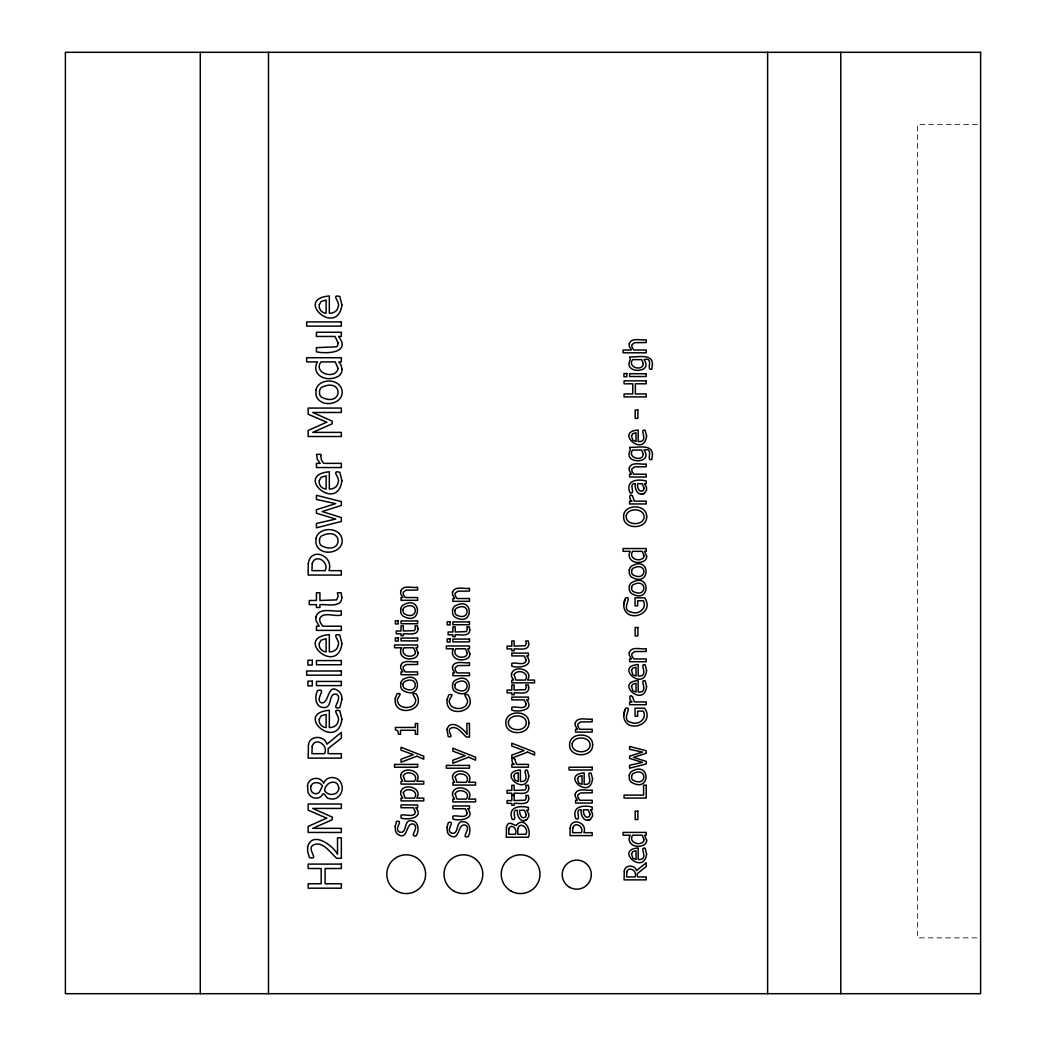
<?xml version="1.0" encoding="UTF-8"?>
<svg xmlns="http://www.w3.org/2000/svg" width="1046" height="1046" viewBox="0 0 1046 1046"><rect width="100%" height="100%" fill="white"/><g stroke="black" fill="none" stroke-linecap="round" stroke-linejoin="round"><path stroke-width="0.75" stroke-dasharray="5 3.75" d="M977.382 124.422L917.59 124.422L917.59 937.844L977.382 937.844"/><path stroke-width="1.5" d="M623.678 605.163L625.573 597.933C633.902 595.449 619.415 610.145 631.431 612.158C638.583 615.1 647.252 608.484 643.382 600.757L637.655 600.757L637.655 605.856L635.066 605.856L635.066 597.841L644.728 597.841C655.881 614.852 624.658 624.201 623.678 605.163A14.186 14.186 0 0 1 624.907 599.41M623.678 715.516L625.573 708.286C633.902 705.802 619.415 720.498 631.431 722.511C638.583 725.453 647.252 718.837 643.382 711.11L637.655 711.11L637.655 716.222L635.066 716.222L635.066 708.194L644.728 708.194C655.881 725.205 624.658 734.553 623.678 715.516A14.186 14.186 0 0 1 624.907 709.763M644.428 493.267L646.572 490.103L646.454 487.161L644.428 483.71L646.206 483.71L646.206 480.938C636.661 478.623 625.207 480.689 629.967 492.784C636.373 494.836 627.731 482.703 635.275 483.71C634.216 488.992 638.361 496.915 644.428 493.267A5.675 5.675 0 0 1 641.381 494.143M526.648 819.816L528.779 816.638L528.675 813.71L526.648 810.258L528.413 810.258L528.413 807.473C518.881 805.172 507.428 807.237 512.174 819.332C518.594 821.372 509.951 809.251 517.495 810.258C516.436 815.527 520.581 823.463 526.648 819.816A5.675 5.675 0 0 1 523.601 820.679M590.402 819.332L592.546 816.168L592.428 813.226L590.402 809.774L592.18 809.774L592.18 806.989C582.635 804.688 571.181 806.754 575.941 818.848C582.347 820.888 573.705 808.767 581.249 809.774C580.19 815.043 584.335 822.98 590.402 819.332A5.675 5.675 0 0 1 587.368 820.208M840.762 52.3L840.762 993.7M767.62 52.3L767.62 993.7M268.495 52.3L268.495 993.7M200.27 52.3L200.27 993.7M320.782 455.572L321.475 460.201L323.672 463.365L341.336 463.365L341.336 467.549L316.441 467.549L316.441 463.365L320.141 463.365L317.278 459.364L316.572 454.356L320.952 454.356L320.782 455.572M514.71 759.187L516.632 764.378L528.413 764.378L528.413 767.176L511.821 767.176L511.821 764.378L514.292 764.378C510.762 762.769 511.559 755.369 514.71 759.187M632.49 495.961L634.412 501.152L646.206 501.152L646.206 503.95L629.6 503.95L629.6 501.152L632.072 501.152C628.554 499.543 629.352 492.143 632.49 495.961M632.49 696.728L634.412 701.918L646.206 701.918L646.206 704.716L629.6 704.716L629.6 701.918L632.072 701.918C628.554 700.31 629.352 692.91 632.49 696.728M508.892 829.047L508.801 834.29L515.286 834.29C518.371 829.478 510.762 822.457 508.892 829.047M506.447 827.817L506.29 837.231L528.413 837.231C531.656 830.158 524.621 816.704 516.881 824.614C516.293 828.314 507.898 817.697 506.447 827.817M517.835 828.615L517.731 834.29L525.903 834.29C529.315 828.354 520.058 820.888 517.835 828.615M308.269 564.003L308.152 575.065L341.336 575.065L341.336 570.658L328.967 570.658C334.105 555.269 310.087 546.3 308.269 564.003M570.135 828.223L570.057 835.597L592.18 835.597L592.18 832.655L583.93 832.655C587.852 822.483 570.894 816.743 570.135 828.223M395.179 826.288L395.545 831.06A7.047 7.047 0 0 0 397.872 834.355C408.267 841.154 405.364 822.457 413.275 824.013C420.492 826.968 407.914 837.741 416.295 835.702C419.381 830.681 418.779 820.862 411.313 820.639C403.155 819.763 407.613 834.093 399.703 832.158C392.943 829.426 404.541 819.515 396.512 821.502L395.179 826.288M447.034 827.281L447.4 832.054A7.047 7.047 0 0 0 449.728 835.349C460.122 842.148 457.22 823.45 465.13 825.019C472.347 827.974 459.756 838.748 468.15 836.695C471.236 831.675 470.635 821.855 463.169 821.646C455.01 820.757 459.469 835.087 451.558 833.152C444.798 830.419 456.396 820.509 448.368 822.509L447.034 827.281M308.465 744.752L308.152 758.102L341.336 758.102L341.336 753.682L328.143 753.682L328.143 748.648L341.336 738.123L341.336 732.396L326.901 744.216C324.613 735.155 309.603 735.037 308.465 744.752M624.279 870.978L624.083 879.869L646.206 879.869L646.206 876.927L637.406 876.927L637.406 873.567L646.206 866.559L646.206 862.741L636.569 870.612C635.053 864.571 625.05 864.493 624.279 870.978M307.537 786.03L308.021 792.149A9.532 9.532 0 0 0 311.211 796.594C314.415 798.974 319.422 798.686 321.998 795.509C324.155 789.822 325.816 799.353 329.595 798.634C338.054 801.314 344.657 791.404 341.375 783.938C338.943 775.87 326.457 775.151 323.672 783.258C320.39 775.4 307.877 777.492 307.537 786.03M341.937 699.343L339.845 707.619C329.163 710.247 343.833 698.336 336.485 694.23C327.738 692.282 333.033 708.757 323.436 707.501C315.147 707.292 314.336 696.139 317.644 690.517C327.66 687.928 314.297 699.238 321.344 702.873C329.908 704.141 326.875 680.724 339.662 692.099A9.506 9.506 0 0 1 341.794 697.015L341.937 699.343M307.616 846.907L307.629 851.366L309.472 857.615C319.893 860.217 306.805 849.679 312.649 845.377C322.338 839.781 330.301 852.882 336.681 858.295L341.336 858.295L341.336 837.82L337.531 837.82L337.531 854.137C332.419 845.155 312.375 830.341 307.616 846.907M446.982 729.441L448.224 736.58C455.18 738.319 446.446 731.298 450.342 728.421C456.801 724.695 462.11 733.416 466.359 737.038L469.471 737.038L469.471 723.387L466.934 723.387L466.934 734.266C463.522 728.278 450.159 718.406 446.982 729.441M341.924 304.961C337.4 337.753 293.194 299.051 329.32 295.979L329.32 313.238C333.308 313.499 337.61 311.054 338.12 306.831C340.852 302.386 330.222 294.057 339.819 296.449L341.924 304.961M341.924 480.768C337.4 513.56 293.194 474.858 329.32 471.785L329.32 489.044C333.308 489.306 337.61 486.861 338.12 482.637C340.852 478.179 330.222 469.863 339.819 472.256L341.924 480.768M341.924 643.604C337.4 676.396 293.194 637.681 329.32 634.621L329.32 651.867C333.308 652.129 337.61 649.697 338.12 645.474C340.852 641.015 330.222 632.699 339.819 635.092L341.924 643.604M341.924 719.295C337.4 752.087 293.194 713.372 329.32 710.312L329.32 727.558C333.308 727.82 337.61 725.388 338.12 721.165C340.852 716.706 330.222 708.39 339.819 710.783L341.924 719.295M528.805 775.988C526.216 798.046 496.327 771.608 520.411 770L520.411 781.506C532.257 782.277 520.529 768.169 527.406 770.314L528.805 775.988M592.559 778.891C589.983 800.948 560.094 774.524 584.165 772.902L584.165 784.408C596.011 785.18 584.283 771.085 591.16 773.216L592.559 778.891M646.585 436.012C644.009 458.07 614.12 431.632 638.191 430.024L638.191 441.53C650.037 442.301 638.308 428.193 645.186 430.337L646.585 436.012M646.585 670.525C644.009 692.583 614.12 666.145 638.191 664.537L638.191 676.043C650.037 676.814 638.308 662.706 645.186 664.851L646.585 670.525M646.585 686.542C644.009 708.6 614.12 682.162 638.191 680.554L638.191 692.06C650.037 692.831 638.308 678.723 645.186 680.868L646.585 686.542M646.585 853.994C644.009 876.064 614.12 849.627 638.191 848.005L638.191 859.511C650.037 860.283 638.308 846.188 645.186 848.319L646.585 853.994M338.041 342.918L337.923 344.382A3.216 3.216 0 0 1 336.197 346.841L316.441 347.638L316.441 351.835C327.032 354.11 351.351 352.79 338.577 336.459L341.336 336.459L341.336 332.262L316.441 332.262L316.441 336.459L335.034 336.459L338.041 342.918M341.833 597.397C341.715 608.367 326.195 603.96 319.919 604.666L319.919 607.491L316.441 607.491L316.441 604.666L309.289 604.666L309.289 600.482L316.441 600.482L316.441 592.768L319.919 592.768L319.919 600.482L336.59 599.894L338.159 596.377L337.348 592.768L341.114 592.768L341.833 597.397M417.942 628.96C417.864 636.269 407.522 633.327 403.338 633.798L403.338 635.68L401.023 635.68L401.023 633.798L396.251 633.798L396.251 631.013L401.023 631.013L401.023 625.861L403.338 625.861L403.338 631.013L414.451 630.62L415.497 628.267L414.961 625.861L417.472 625.861L417.942 628.96M415.419 812.036C414.674 818.286 404.619 813.644 401.023 815.187L401.023 817.985C407.626 820.43 424.441 817.763 415.772 807.734L417.615 807.734L417.615 804.936L401.023 804.936L401.023 807.734L413.418 807.734L415.419 812.036M469.798 629.954C469.719 637.262 459.377 634.334 455.193 634.791L455.193 636.687L452.879 636.687L452.879 634.791L448.106 634.791L448.106 632.006L452.879 632.006L452.879 626.868L455.193 626.868L455.193 632.006L466.307 631.614L467.34 629.274L466.817 626.868L469.327 626.868L469.798 629.954M467.274 813.043C466.529 819.28 456.461 814.638 452.879 816.194L452.879 818.979C459.469 821.437 476.296 818.757 467.627 808.728L469.471 808.728L469.471 805.943L452.879 805.943L452.879 808.728L465.261 808.728L467.274 813.043M526.216 660.222C525.471 666.472 515.417 661.83 511.821 663.373L511.821 666.171C518.424 668.616 535.238 665.949 526.569 655.92L528.413 655.92L528.413 653.122L511.821 653.122L511.821 655.92L524.216 655.92L526.216 660.222M528.74 644.061C528.661 651.37 518.319 648.428 514.135 648.899L514.135 650.795L511.821 650.795L511.821 648.899L507.049 648.899L507.049 646.114L511.821 646.114L511.821 640.963L514.135 640.963L514.135 646.114L525.249 645.722L526.295 643.382L525.759 640.963L528.269 640.963L528.74 644.061M526.216 704.193C525.471 710.443 515.417 705.788 511.821 707.344L511.821 710.129C518.424 712.588 535.238 709.907 526.569 699.879L528.413 699.879L528.413 697.094L511.821 697.094L511.821 699.879L524.216 699.879L526.216 704.193M528.74 688.02C528.661 695.342 518.319 692.4 514.135 692.87L514.135 694.753L511.821 694.753L511.821 692.87L507.049 692.87L507.049 690.072L511.821 690.072L511.821 684.934L514.135 684.934L514.135 690.072L525.249 689.693L526.295 687.34L525.759 684.934L528.269 684.934L528.74 688.02M528.74 788.344C528.661 795.666 518.319 792.724 514.135 793.195L514.135 795.078L511.821 795.078L511.821 793.195L507.049 793.195L507.049 790.397L511.821 790.397L511.821 785.258L514.135 785.258L514.135 790.397L525.249 790.018L526.295 787.664L525.759 785.258L528.269 785.258L528.74 788.344M528.74 798.529C528.661 805.838 518.319 802.897 514.135 803.367L514.135 805.263L511.821 805.263L511.821 803.367L507.049 803.367L507.049 800.582L511.821 800.582L511.821 795.444L514.135 795.444L514.135 800.582L525.249 800.19L526.295 797.85L525.759 795.444L528.269 795.444L528.74 798.529M652.482 364.322L651.776 369.186C645.251 371.016 654.888 356.778 643.996 359.641C654.155 373.514 622.292 374.337 630.32 359.641L629.6 356.843C636.046 357.758 652.547 352.764 652.482 364.322M652.482 454.735L651.776 459.599C645.251 461.43 654.888 447.191 643.996 450.055C654.155 463.927 622.292 464.751 630.32 450.055L629.6 447.257C636.046 448.172 652.547 443.177 652.482 454.735M319.331 304.661C318.311 308.91 321.776 313.146 326.117 313.238L326.117 300.058L321.122 301.483L319.331 304.661M319.331 480.454C318.311 484.716 321.776 488.953 326.117 489.044L326.117 475.865L321.122 477.29L319.331 480.454M319.331 643.29C318.311 647.552 321.776 651.789 326.117 651.867L326.117 638.701L321.122 640.126L319.331 643.29M319.331 718.981C318.311 723.244 321.776 727.467 326.117 727.558L326.117 714.392L321.122 715.817L319.331 718.981M395.257 698.519C392.655 718.105 427.566 711.555 416.112 693.773C408.398 692.073 417.838 698.336 415.34 701.997C414.53 705.893 410.202 707.619 406.58 707.501C402.932 707.619 398.578 705.958 397.742 702.01C395.231 698.31 404.802 692.073 396.97 693.773L395.257 698.519M447.113 699.513C444.511 719.099 479.421 712.548 467.967 694.766C460.24 693.067 469.693 699.343 467.196 702.99C466.385 706.9 462.044 708.626 458.436 708.495C454.788 708.613 450.434 706.952 449.597 703.004C447.087 699.316 456.657 693.067 448.812 694.766L447.113 699.513M513.743 775.779L514.972 780.133L518.267 781.506L518.267 772.719L514.946 773.674L513.743 775.779M577.51 778.695L578.726 783.036L582.034 784.408L582.034 775.622L578.7 776.577L577.51 778.695M631.523 435.803L632.752 440.157L636.046 441.53L636.046 432.743L632.725 433.698L631.523 435.803M631.523 670.316L632.752 674.67L636.046 676.043L636.046 667.256L632.725 668.211L631.523 670.316M631.523 686.333L632.752 690.687L636.046 692.06L636.046 683.273L632.725 684.228L631.523 686.333M631.523 853.798L632.752 858.138L636.046 859.511L636.046 850.725L632.725 851.679L631.523 853.798M312.192 746.216L311.943 753.682L324.469 753.682C329.019 745.17 315.33 736.541 312.192 746.216M626.776 871.946L626.606 876.927L634.948 876.927C637.982 871.253 628.868 865.5 626.776 871.946M312.231 563.533L311.943 570.658L325.201 570.658C329.385 561.728 315.395 553.125 312.231 563.533M572.777 827.909L572.58 832.655L581.419 832.655C584.204 826.706 574.882 820.966 572.777 827.909M315.905 616.905L315.97 620.618L319.213 626.201L316.441 626.201L316.441 630.385L341.336 630.385L341.336 626.201L322.756 626.201L320.573 622.958A7.152 7.152 0 0 1 319.854 618.317C323.502 611.152 335.374 617.153 341.336 615.009L341.336 610.812C334.066 612.485 319.082 606.445 315.905 616.905M400.657 591.33L400.71 593.814L402.867 597.528L401.023 597.528L401.023 600.326L417.615 600.326L417.615 597.528L405.22 597.528L403.782 595.37A4.759 4.759 0 0 1 403.298 592.271L406.031 590.179L417.615 590.075L417.615 587.277C412.765 588.388 402.775 584.361 400.657 591.33M400.657 665.727L400.71 668.211L402.867 671.924L401.023 671.924L401.023 674.722L417.615 674.722L417.615 671.924L405.22 671.924L403.782 669.767A4.759 4.759 0 0 1 403.298 666.668L406.031 664.576L417.615 664.471L417.615 661.673C412.765 662.785 402.775 658.758 400.657 665.727M452.513 592.337L452.565 594.808L454.709 598.534L452.879 598.534L452.879 601.319L469.471 601.319L469.471 598.534L457.076 598.534L455.625 596.364A4.759 4.759 0 0 1 455.154 593.278L457.887 591.186L469.471 591.068L469.471 588.27C464.62 589.382 454.631 585.368 452.513 592.337M452.513 666.733L452.565 669.205L454.709 672.918L452.879 672.918L452.879 675.716L469.471 675.716L469.471 672.918L457.076 672.918L455.625 670.761A4.759 4.759 0 0 1 455.154 667.675L457.887 665.583L469.471 665.465L469.471 662.667C464.62 663.779 454.631 659.765 452.513 666.733M575.222 723.1L575.261 725.584L577.418 729.297L575.575 729.297L575.575 732.095L592.18 732.095L592.18 729.297L579.785 729.297L578.333 727.14A4.759 4.759 0 0 1 577.85 724.041L580.595 721.949L592.18 721.845L592.18 719.047C587.329 720.158 577.34 716.131 575.222 723.1M575.222 794.084L575.261 796.555L577.418 800.282L575.575 800.282L575.575 803.067L592.18 803.067L592.18 800.282L579.785 800.282L578.333 798.111A4.759 4.759 0 0 1 577.85 795.025L580.595 792.933L592.18 792.816L592.18 790.031C587.329 791.142 577.34 787.115 575.222 794.084M629.247 343.82L629.287 346.291L631.444 350.018L623.076 350.018L623.076 352.803L646.206 352.803L646.206 350.018L633.811 350.018L632.359 347.847A4.759 4.759 0 0 1 631.876 344.762L634.621 342.67L646.206 342.552L646.206 339.767C641.355 340.878 631.366 336.851 629.247 343.82M629.247 468.02L629.287 470.504L631.444 474.217L629.6 474.217L629.6 477.015L646.206 477.015L646.206 474.217L633.811 474.217L632.359 472.06A4.759 4.759 0 0 1 631.876 468.961L634.621 466.869L646.206 466.751L646.206 463.966C641.355 465.078 631.366 461.051 629.247 468.02M629.247 652.73L629.287 655.201L631.444 658.928L629.6 658.928L629.6 661.713L646.206 661.713L646.206 658.928L633.811 658.928L632.359 656.757A4.759 4.759 0 0 1 631.876 653.672L634.621 651.58L646.206 651.462L646.206 648.664C641.355 649.775 631.366 645.761 629.247 652.73M315.97 389.897L315.97 394.669A9.924 9.924 0 0 0 319.213 400.37C328.026 408.293 346.775 400.788 341.179 387.752C336.564 378.103 318.363 378.887 315.97 389.897M315.97 538.468L315.97 543.24A9.924 9.924 0 0 0 319.213 548.941C328.026 556.864 346.775 549.359 341.179 536.323C336.564 526.674 318.363 527.459 315.97 538.468M400.71 608.994L400.71 612.185A6.616 6.616 0 0 0 402.867 615.976C422.244 627.443 422.349 593.762 402.854 605.216A6.551 6.551 0 0 0 400.71 608.994M400.71 683.391L400.71 686.581A6.616 6.616 0 0 0 402.867 690.373C422.244 701.84 422.349 668.159 402.854 679.612A6.551 6.551 0 0 0 400.71 683.391M452.552 609.988L452.552 613.178A6.616 6.616 0 0 0 454.709 616.97C474.1 628.45 474.191 594.756 454.709 606.209A6.551 6.551 0 0 0 452.552 609.988M452.552 684.385L452.552 687.575A6.616 6.616 0 0 0 454.709 691.367C474.1 702.847 474.191 669.152 454.709 680.606A6.551 6.551 0 0 0 452.552 684.385M528.884 722.812C529.328 735.913 505.401 735.913 505.833 722.812C505.401 709.685 529.315 709.698 528.884 722.812M592.637 744.883C593.082 757.997 569.155 757.984 569.586 744.883C569.155 731.755 593.069 731.769 592.637 744.883M629.287 569.992L629.287 573.169A6.616 6.616 0 0 0 631.444 576.974C650.834 588.44 650.926 554.746 631.444 566.2A6.551 6.551 0 0 0 629.287 569.992M629.287 586.505L629.287 589.696A6.616 6.616 0 0 0 631.444 593.487C650.834 604.967 650.926 571.273 631.444 582.727A6.551 6.551 0 0 0 629.287 586.505M646.663 516.737C647.108 529.851 623.181 529.838 623.612 516.737C623.181 503.61 647.095 503.623 646.663 516.737M629.287 775.308L629.287 778.486A6.616 6.616 0 0 0 631.444 782.29C650.834 793.757 650.926 760.063 631.444 771.517A6.551 6.551 0 0 0 629.287 775.308M643.329 363.956C642.427 371.735 626.985 367.264 632.595 359.641L641.695 359.641L643.329 363.956M643.329 454.369C642.427 462.149 626.985 457.677 632.595 450.055L641.695 450.055L643.329 454.369M338.773 788.135C338.839 795.418 327.856 796.542 324.731 790.698C324.587 782.12 338.015 777.949 338.773 788.135M319.514 390.759L319.514 393.832A5.675 5.675 0 0 0 321.71 397.336C343.454 407.613 343.546 376.978 321.71 387.268A5.635 5.635 0 0 0 319.514 390.759M319.514 539.318L319.514 542.403A5.675 5.675 0 0 0 321.71 545.907C343.454 556.184 343.546 525.55 321.71 535.84A5.635 5.635 0 0 0 319.514 539.318M403.063 609.57L403.063 611.622A3.779 3.779 0 0 0 404.541 613.963C418.792 621.376 418.858 599.816 404.541 607.242A3.753 3.753 0 0 0 403.063 609.57M403.063 683.966L403.063 686.019A3.779 3.779 0 0 0 404.541 688.36C418.792 695.773 418.858 674.212 404.541 681.639A3.753 3.753 0 0 0 403.063 683.966M454.918 610.563L454.918 612.616A3.779 3.779 0 0 0 456.383 614.956C470.648 622.37 470.713 600.809 456.383 608.249A3.753 3.753 0 0 0 454.918 610.563M454.918 684.96L454.918 687.013A3.779 3.779 0 0 0 456.383 689.353C470.648 696.767 470.713 675.206 456.383 682.646A3.753 3.753 0 0 0 454.918 684.96M631.653 570.567L631.653 572.62A3.779 3.779 0 0 0 633.118 574.947C647.382 582.374 647.435 560.813 633.118 568.24A3.753 3.753 0 0 0 631.653 570.567M631.653 587.081L631.653 589.133A3.779 3.779 0 0 0 633.118 591.474C647.382 598.9 647.435 577.327 633.118 584.766A3.753 3.753 0 0 0 631.653 587.081M631.653 775.87L631.653 777.923A3.779 3.779 0 0 0 633.118 780.264C647.382 787.69 647.435 766.13 633.118 773.556A3.753 3.753 0 0 0 631.653 775.87M508.513 721.322C506.617 731.062 523.902 732.618 526.19 724.25C528.034 714.549 510.801 712.993 508.513 721.322M572.28 743.405C570.384 753.133 587.656 754.702 589.957 746.334C591.788 736.632 574.568 735.063 572.28 743.405M626.306 515.26C624.41 524.987 641.682 526.556 643.983 518.188C645.813 508.487 628.594 506.918 626.306 515.26M338.041 368.375C336.433 379.946 312.662 373.736 320.926 361.903L335.282 361.903L338.041 368.375M415.419 652.076L415.327 653.044A3.06 3.06 0 0 1 413.863 655.084C408.842 658.352 399.925 654.221 404.004 647.762L413.575 647.762L415.419 652.076M467.274 653.07L467.17 654.038A3.06 3.06 0 0 1 465.718 656.077C460.698 659.359 451.78 655.214 455.86 648.768L465.431 648.768L467.274 653.07M643.996 555.635L643.905 556.603A3.06 3.06 0 0 1 642.453 558.642C637.432 561.924 628.502 557.793 632.595 551.334L642.166 551.334L643.996 555.635M643.996 839.507L643.905 840.474A3.06 3.06 0 0 1 642.453 842.514C637.432 845.796 628.502 841.664 632.595 835.205L642.166 835.205L643.996 839.507M403.311 775.936L405.103 781.284L414.517 781.284C419.603 773.883 406.201 769.581 403.311 775.936M403.311 792.763L405.103 798.111L414.517 798.111C419.603 790.698 406.201 786.396 403.311 792.763M455.167 776.943L456.958 782.277L466.359 782.277C471.458 774.877 458.056 770.575 455.167 776.943M455.167 793.757L456.958 799.105L466.359 799.105C471.458 791.691 458.056 787.39 455.167 793.757M514.122 674.735L515.9 680.083L525.314 680.083C530.4 672.67 516.999 668.368 514.122 674.735M400.696 774.851L400.723 777.649L402.762 781.284L401.023 781.284L401.023 784.082L423.735 784.082L423.735 781.284L416.792 781.284C423.094 771.124 403.991 765.424 400.696 774.851M400.696 791.678L400.723 794.463L402.762 798.111L401.023 798.111L401.023 800.896L423.735 800.896L423.735 798.111L416.792 798.111C423.094 787.952 403.991 782.238 400.696 791.678M452.552 775.857L452.565 778.642L454.618 782.277L452.879 782.277L452.879 785.075L475.59 785.075L475.59 782.277L468.634 782.277C474.949 772.131 455.847 766.417 452.552 775.857M452.552 792.672L452.565 795.47L454.618 799.105L452.879 799.105L452.879 801.89L475.59 801.89L475.59 799.105L468.634 799.105C474.949 788.946 455.847 783.232 452.552 792.672M511.507 673.65L511.52 676.435L513.56 680.083L511.821 680.083L511.821 682.868L534.545 682.868L534.545 680.083L527.589 680.083C533.891 669.924 514.802 664.21 511.507 673.65M342.029 369.356L341.82 371.304A7.989 7.989 0 0 1 338.708 376.037C331.543 380.652 318.625 379.476 315.984 370.153A11.31 11.31 0 0 1 317.448 361.903L306.661 361.903L306.661 357.719L341.336 357.719L341.336 361.903L338.799 361.903L341.14 365.276L342.029 369.356M418.073 652.73L417.942 654.038A5.322 5.322 0 0 1 415.863 657.189C411.091 660.261 402.475 659.477 400.71 653.266A7.544 7.544 0 0 1 401.69 647.762L394.499 647.762L394.499 644.977L417.615 644.977L417.615 647.762L415.929 647.762L418.073 652.73M469.929 653.724L469.785 655.031A5.322 5.322 0 0 1 467.719 658.182C462.933 661.255 454.33 660.471 452.565 654.26A7.544 7.544 0 0 1 453.546 648.768L446.354 648.768L446.354 645.97L469.471 645.97L469.471 648.768L467.771 648.768L469.929 653.724M646.663 556.289L646.52 557.596A5.322 5.322 0 0 1 644.454 560.748C639.668 563.82 631.052 563.049 629.3 556.825A7.544 7.544 0 0 1 630.267 551.334L623.076 551.334L623.076 548.535L646.206 548.535L646.206 551.334L644.506 551.334L646.663 556.289M646.663 840.16L646.52 841.468A5.322 5.322 0 0 1 644.454 844.619C639.668 847.691 631.052 846.92 629.3 840.696A7.544 7.544 0 0 1 630.267 835.205L623.076 835.205L623.076 832.407L646.206 832.407L646.206 835.205L644.506 835.205L646.663 840.16M526.308 814.651L525.576 816.991C521.274 820.077 519.234 813.553 519.731 810.258L524.334 810.258L526.308 814.651M590.062 814.167L589.343 816.521C585.028 819.593 583.001 813.082 583.485 809.774L588.087 809.774L590.062 814.167M644.088 488.103L643.368 490.456C639.054 493.529 637.027 487.018 637.511 483.71L642.113 483.71L644.088 488.103M311.041 785.847C309.838 789.181 311.616 793.809 315.617 793.731A4.759 4.759 0 0 0 319.488 791.953L322.547 785.886C320.115 781.99 313.016 781.048 311.041 785.847M326.627 422.192L308.152 430.494L308.152 436.509L341.336 436.509L341.336 432.377L312.741 432.377L332.197 423.8L332.197 421.133L312.741 412.477L341.336 412.477L341.336 408.071L308.152 408.071L308.152 414.19L326.627 422.192M326.627 818.142L308.152 826.432L308.152 832.446L341.336 832.446L341.336 828.327L312.741 828.327L332.197 819.737L332.197 817.07L312.741 808.427L341.336 808.427L341.336 804.008L308.152 804.008L308.152 810.14L326.627 818.142M416.818 756.206L401.023 762.233L401.023 759.226L413.314 754.689L401.023 750.165L401.023 747.262L423.735 756.193L423.735 759.174L416.818 756.206M468.673 757.199L452.879 763.24L452.879 760.22L465.156 755.683L452.879 751.172L452.879 748.256L475.59 757.186L475.59 760.167L468.673 757.199M527.615 752.113L511.821 758.141L511.821 755.12L524.111 750.597L511.821 746.073L511.821 743.17L534.545 752.1L534.545 755.081L527.615 752.113M341.336 505.466L322.155 511.546L341.336 517.587L341.336 521.444L316.441 527.825L316.441 523.445L335.727 519.064L316.441 513.155L316.441 509.703L335.727 503.636L316.441 499.491L316.441 495.281L341.336 501.583L341.336 505.466M646.206 753.303L633.405 757.356L646.206 761.383L646.206 763.959L629.6 768.209L629.6 765.293L642.453 762.364L629.6 758.428L629.6 756.127L642.453 752.087L629.6 749.315L629.6 746.517L646.206 750.714L646.206 753.303M980.612 52.3L65.388 52.3L65.388 993.7L980.612 993.7L980.612 52.3M341.336 321.92L306.661 321.92L306.661 326.117L341.336 326.117L341.336 321.92M626.829 373.54L623.926 373.54L623.926 376.717L626.829 376.717L626.829 373.54M646.206 373.723L629.6 373.723L629.6 376.521L646.206 376.521L646.206 373.723M646.206 380.849L624.083 380.849L624.083 383.79L632.752 383.79L632.752 393.963L624.083 393.963L624.083 396.905L646.206 396.905L646.206 393.963L635.367 393.963L635.367 383.79L646.206 383.79L646.206 380.849M637.864 409.993L635.17 409.993L635.17 418.374L637.864 418.374L637.864 409.993M398.238 620.749L395.349 620.749L395.349 623.939L398.238 623.939L398.238 620.749M417.615 620.945L401.023 620.945L401.023 623.743L417.615 623.743L417.615 620.945M450.094 621.755L447.191 621.755L447.191 624.933L450.094 624.933L450.094 621.755M469.471 621.939L452.879 621.939L452.879 624.737L469.471 624.737L469.471 621.939M637.864 627.535L635.17 627.535L635.17 635.916L637.864 635.916L637.864 627.535M398.238 637.89L395.349 637.89L395.349 641.067L398.238 641.067L398.238 637.89M417.615 638.073L401.023 638.073L401.023 640.871L417.615 640.871L417.615 638.073M450.094 638.884L447.191 638.884L447.191 642.061L450.094 642.061L450.094 638.884M469.471 639.08L452.879 639.08L452.879 641.865L469.471 641.865L469.471 639.08M312.27 660.274L307.929 660.274L307.929 665.047L312.27 665.047L312.27 660.274M341.336 660.562L316.441 660.562L316.441 664.759L341.336 664.759L341.336 660.562M341.336 670.996L306.661 670.996L306.661 675.18L341.336 675.18L341.336 670.996M312.27 681.142L307.929 681.142L307.929 685.901L312.27 685.901L312.27 681.142M341.336 681.43L316.441 681.43L316.441 685.614L341.336 685.614L341.336 681.43M417.615 723.518L415.354 723.518L415.354 727.441L395.414 727.441L395.414 729.742L397.859 730.958L398.513 734.305L400.526 734.305L400.526 730.291L415.354 730.291L415.354 734.305L417.615 734.305L417.615 723.518M417.615 764.404L394.499 764.404L394.499 767.202L417.615 767.202L417.615 764.404M469.471 765.397L446.354 765.397L446.354 768.195L469.471 768.195L469.471 765.397M592.18 767.228L569.05 767.228L569.05 770.026L592.18 770.026L592.18 767.228M646.206 785.245L643.591 785.245L643.591 795.13L624.083 795.13L624.083 798.072L646.206 798.072L646.206 785.245M637.864 811.16L635.17 811.16L635.17 819.541L637.864 819.541L637.864 811.16M341.336 864.101L308.152 864.101L308.152 868.507L321.174 868.507L321.174 883.778L308.152 883.778L308.152 888.185L341.336 888.185L341.336 883.778L325.097 883.778L325.097 868.507L341.336 868.507L341.336 864.101M510.919 890.983A19.39 19.39 0 0 0 539.998 874.195A19.39 19.39 0 0 0 510.919 857.406A19.39 19.39 0 0 0 510.919 890.983M453.716 890.983A19.39 19.39 0 0 0 482.807 874.195A19.39 19.39 0 0 0 453.716 857.406A19.39 19.39 0 0 0 453.716 890.983M396.512 890.983A19.39 19.39 0 0 0 425.604 874.195A19.39 19.39 0 0 0 396.512 857.406A19.39 19.39 0 0 0 396.512 890.983M569.495 887.23A14.539 14.539 0 0 0 591.304 874.639A14.539 14.539 0 0 0 569.495 862.048A14.539 14.539 0 0 0 569.495 887.23"/></g></svg>
